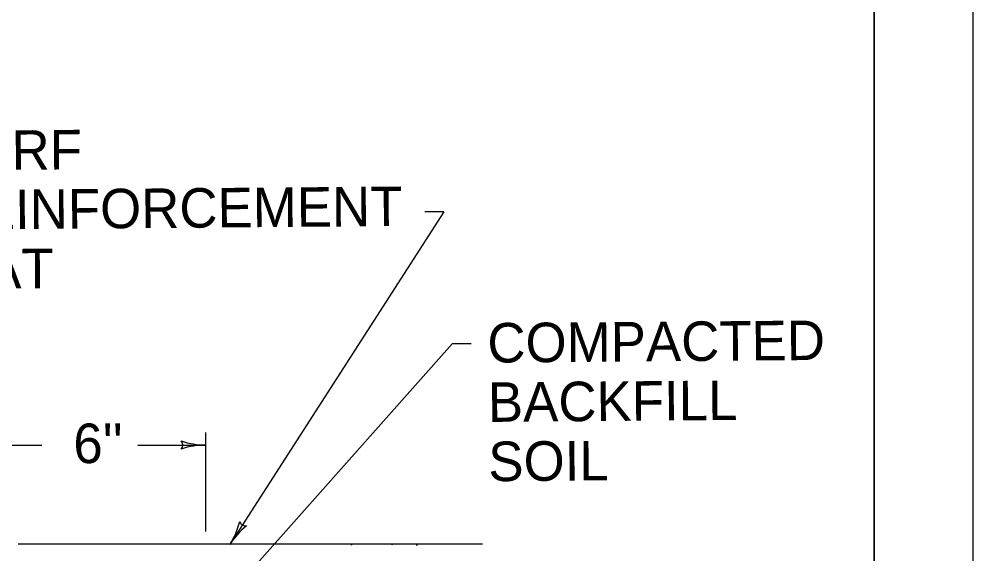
# Model space of a CAD drawing. Extents: x 1000 to 1036.3, y 1000 to 1022.
# Drawn here: x 1031.172 to 1036, y 1012.791 to 1015.497 of the extents above; entities that cross this region are included whole.
import ezdxf

# ---------------------------------------------------------------- set-up
doc = ezdxf.new("R2010")
doc.units = 0
for name, color, linetype in [('Level 1', 7, 'Continuous'), ('Level 10', 7, 'Continuous'), ('Level 11', 7, 'Continuous')]:
    doc.layers.add(name, color=color, linetype=linetype)

msp = doc.modelspace()

# ---------------------------------------------------------------- linework, layer by layer
at = {"layer": 'Level 1'}
for p, q in [((1033.322, 1014.522), (1032.2386, 1012.8394)), ((1033.322, 1014.522), (1033.226, 1014.5214)), ((1033.3638, 1013.8544), (1032.1286, 1012.4635)), ((1033.4598, 1013.8549), (1033.3638, 1013.8544)), ((1032.1179, 1012.9049), (1032.1179, 1013.4049)), ((1030.9179, 1013.3424), (1031.2869, 1013.3424)), ((1031.7727, 1013.3424), (1032.1179, 1013.3424)), ((1031.1679, 1012.8424), (1033.5179, 1012.8424)), ((1032.8533, 1012.8358), (1032.8601, 1012.8424)), ((1033.0601, 1012.8377), (1033.0625, 1012.8424)), ((1033.189, 1012.8341), (1033.1825, 1012.8424))]:
    msp.add_line(p, q, dxfattribs=at)
for centre, radius, start, end in [((1031.9692, 1013.3424), 0.0313, 318.7746, 40.8913), ((1032.1179, 1013.7333), 0.3909, 251.3472, 269.9939), ((1032.1179, 1012.9514), 0.3909, 90, 108.6688), ((1032.1179, 1012.9514), 0.3909, 89.9878, 90), ((1031.9099, 1013.051), 0.3909, 327.2224, 345.8912), ((1032.5673, 1012.6277), 0.3909, 128.5695, 147.2163), ((1032.3191, 1012.9644), 0.0313, 195.997, 278.1137), ((1031.9099, 1013.051), 0.3909, 327.2101, 327.2224)]:
    msp.add_arc(centre, radius, start, end, dxfattribs=at)
at = {"layer": 'Level 10'}
for p, q in [((1036, 1022), (1036, 1000)), ((1035.5, 1021.5), (1035.5, 1000.5))]:
    msp.add_line(p, q, dxfattribs=at)
at = {"layer": 'Level 11'}
msp.add_lwpolyline([(1007, 1000.5), (1035.5, 1000.5), (1035.5, 1021.5), (1007, 1021.5)], close=True, dxfattribs=at)

# ---------------------------------------------------------------- texts
at = {"layer": 'Level 1'}
for s, p in [('TURF', (1030.7781, 1014.7317)), ('REINFORCEMENT', (1030.7805, 1014.4317)), ('MAT', (1030.783, 1014.1317)), ('COMPACTED', (1033.5431, 1013.7591)), ('BACKFILL', (1033.5455, 1013.4591)), ("6''", (1031.4474, 1013.25)), ('SOIL', (1033.5479, 1013.1591))]:
    msp.add_text(s, height=0.2, rotation=0.4607, dxfattribs=at).set_placement(p)

doc.saveas('drawing.dxf')
